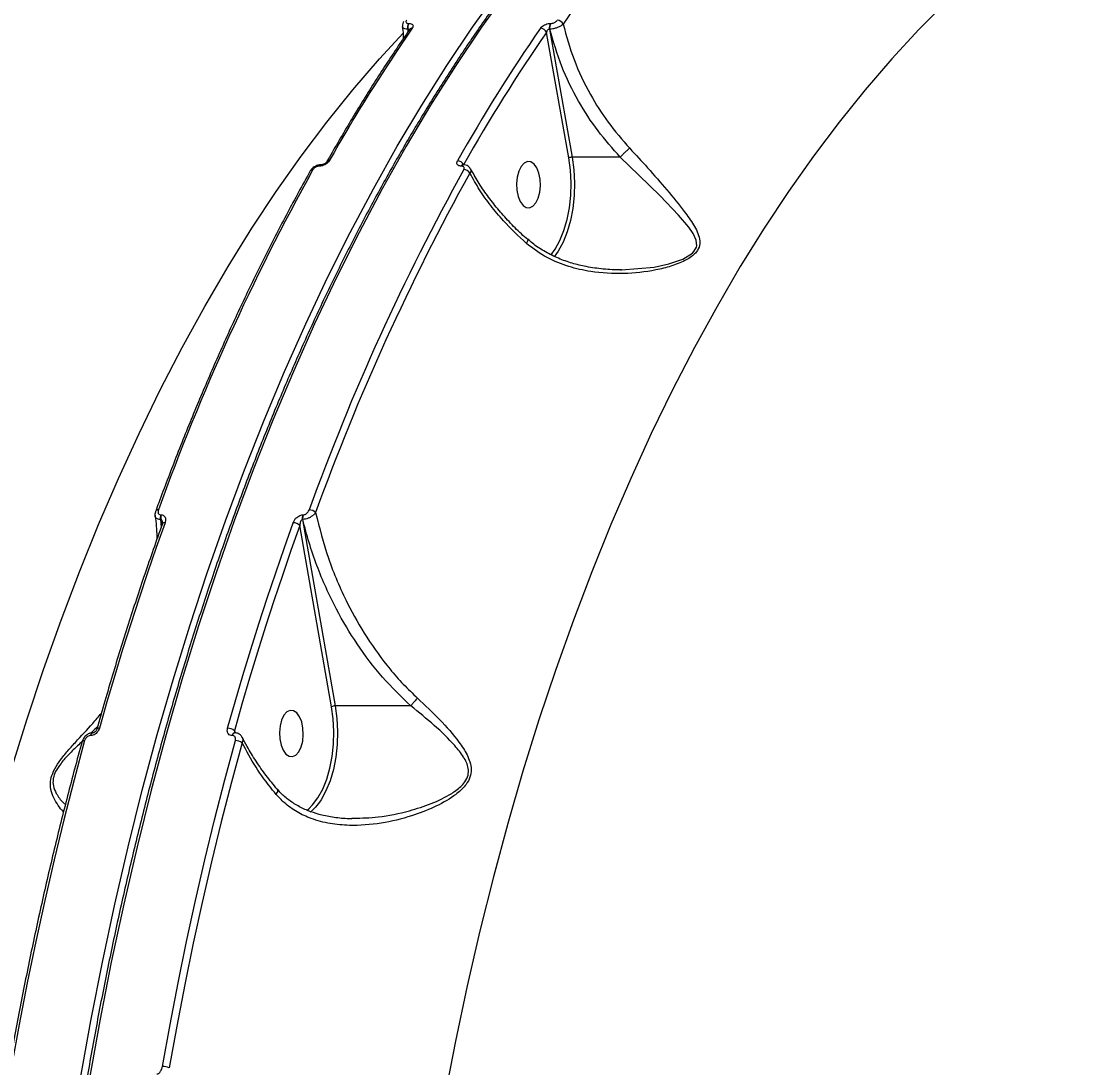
# Model space of a CAD drawing. Header units: millimetres. Extents: x -6028 to 5958, y -6064 to 4137.
# Drawn here: x -1652.5 to -1444.2, y 1499 to 1701.8 of the extents above; entities that cross this region are included whole.
import ezdxf

# ---------------------------------------------------------------- set-up
doc = ezdxf.new("R2010")
doc.units = ezdxf.units.MM
doc.layers.add('DIKOM_ОБЪЕКТ', color=7, linetype='Continuous')
doc.layers.add('DIKOM_РАЗМЕР_ОБЪЕКТА', color=7, linetype='Continuous')
doc.styles.add('style1', font='arial.ttf', dxfattribs={"width": 0.8})
doc.dimstyles.new('1-50', dxfattribs={"dimtxt": 300, "dimasz": 200, "dimexe": 100, "dimexo": 0, "dimgap": 100, "dimtad": 1, "dimtxsty": 'style1', "dimcen": 200, "dimclrd": 7, "dimclre": 7, "dimclrt": 7, "dimadec": 1, "dimazin": 2, "dimtfac": 1, "dimtmove": 0, "dimatfit": 2, "dimfxl": 0, "dimlwd": 25, "dimlwe": 18, "dimarcsym": 0})

# ---------------------------------------------------------------- blocks, each defined once
blk = doc.blocks.new('*D12')
at = {"layer": 'Defpoints', "color": 0, "transparency": 16777216}
for p in [(3056.58, 1987.9), (-4027.97, 676.5), (3056.58, -3714.77)]:
    blk.add_point(p, dxfattribs=at)
at = {"layer": 'DIKOM_РАЗМЕР_ОБЪЕКТА', "color": 7, "lineweight": 18, "transparency": 16777216}
for p, q in [((3056.58, 1987.9), (3056.58, -3814.77)), ((-4027.97, 676.5), (-4027.97, -3814.77))]:
    blk.add_line(p, q, dxfattribs=at)
at = {"layer": 'DIKOM_РАЗМЕР_ОБЪЕКТА', "color": 7, "lineweight": 25, "transparency": 16777216}
blk.add_line((-3827.97, -3714.77), (2856.58, -3714.77), dxfattribs=at)
at = {"layer": 'DIKOM_РАЗМЕР_ОБЪЕКТА', "color": 7, "transparency": 16777216}
for points in [[(-3827.97, -3681.44), (-3827.97, -3748.11), (-4027.97, -3714.77)], [(2856.58, -3681.44), (2856.58, -3748.11), (3056.58, -3714.77)]]:
    blk.add_solid(points, dxfattribs=at)
at = {"layer": 'DIKOM_РАЗМЕР_ОБЪЕКТА', "color": 7, "transparency": 16777216, "insert": (20, -3461.6), "char_height": 300, "attachment_point": 5, "style": 'style1'}
blk.add_mtext('7100', dxfattribs=at)

msp = doc.modelspace()

# ---------------------------------------------------------------- linework, layer by layer
at = {"layer": 'DIKOM_ОБЪЕКТ', "color": 7, "linetype": 'Continuous', "lineweight": 15}
for p, q in [((-1577.538, 1700.342), (-1577.606, 1700.342)), ((-1577.606, 1700.342), (-1577.587, 1699.787)), ((-1577.47, 1699.959), (-1577.538, 1700.342)), ((-1577.426, 1701.472), (-1577.357, 1701.472)), ((-1546.373, 1675.378), (-1550.701, 1699.73)), ((-1550.109, 1700.342), (-1545.701, 1675.541)), ((-1550.04, 1700.342), (-1550.109, 1700.342)), ((-1549.928, 1701.472), (-1549.86, 1701.472)), ((-1536.368, 1675.541), (-1545.701, 1675.541)), ((-1594.676, 1673.799), (-1594.723, 1673.799)), ((-1594.329, 1674.061), (-1594.376, 1674.061)), ((-1567.2, 1673.799), (-1567.247, 1673.799)), ((-1566.852, 1674.061), (-1566.899, 1674.061)), ((-1548.714, 1656.883), (-1549.219, 1656.216)), ((-1625.484, 1606.177), (-1625.395, 1606.177)), ((-1597.966, 1606.177), (-1597.877, 1606.177)), ((-1625.462, 1605.278), (-1625.551, 1605.278)), ((-1625.551, 1605.278), (-1625.433, 1603.707)), ((-1625.268, 1604.172), (-1625.462, 1605.278)), ((-1592.363, 1568.962), (-1598.524, 1604.082)), ((-1598.033, 1605.278), (-1591.691, 1569.123)), ((-1597.944, 1605.278), (-1598.033, 1605.278)), ((-1576.982, 1569.123), (-1591.691, 1569.123)), ((-1611.221, 1564.314), (-1611.026, 1563.868)), ((-1639.07, 1563.376), (-1639.098, 1563.376)), ((-1638.617, 1563.901), (-1638.645, 1563.901)), ((-1611.613, 1563.376), (-1611.641, 1563.376)), ((-1611.16, 1563.901), (-1611.188, 1563.901)), ((-1597.155, 1548.871), (-1596.759, 1549.195)), ((-1588.434, 1547.34), (-1588.092, 1547.356))]:
    msp.add_line(p, q, dxfattribs=at)
at = {"layer": 'DIKOM_ОБЪЕКТ', "color": 7, "linetype": 'Continuous', "lineweight": 15, "flags": 128}
for points in [[(-1641.11, 1496.54), (-1639.04, 1508.047), (-1636.798, 1519.432), (-1634.387, 1530.686), (-1631.809, 1541.8), (-1629.065, 1552.764), (-1626.159, 1563.568), (-1623.093, 1574.204), (-1619.869, 1584.663), (-1616.49, 1594.936), (-1612.959, 1605.015), (-1609.279, 1614.89), (-1605.453, 1624.553), (-1601.484, 1633.997), (-1597.376, 1643.214), (-1593.131, 1652.195), (-1588.754, 1660.933), (-1584.249, 1669.42), (-1579.618, 1677.651), (-1574.866, 1685.617), (-1569.998, 1693.311), (-1565.016, 1700.729), (-1559.926, 1707.862)], [(-1558.211, 1707.862), (-1563.302, 1700.729), (-1568.283, 1693.311), (-1573.152, 1685.617), (-1577.904, 1677.651), (-1582.534, 1669.42), (-1587.04, 1660.933), (-1591.417, 1652.195), (-1595.661, 1643.214), (-1599.77, 1633.997), (-1603.739, 1624.553), (-1607.565, 1614.89), (-1611.245, 1605.015), (-1614.776, 1594.936), (-1618.155, 1584.663), (-1621.379, 1574.204), (-1624.445, 1563.568), (-1627.351, 1552.764), (-1630.094, 1541.8), (-1632.672, 1530.686), (-1635.083, 1519.432), (-1637.325, 1508.047), (-1639.396, 1496.54)], [(-1473.158, 1705.622), (-1478.487, 1700.263), (-1483.729, 1694.592), (-1488.88, 1688.613), (-1493.934, 1682.332), (-1498.888, 1675.755), (-1503.735, 1668.887), (-1508.473, 1661.735), (-1513.096, 1654.306), (-1517.6, 1646.607), (-1521.981, 1638.645), (-1526.235, 1630.427), (-1530.358, 1621.96), (-1534.346, 1613.254), (-1538.196, 1604.316), (-1541.903, 1595.153), (-1545.465, 1585.776), (-1548.878, 1576.192), (-1552.138, 1566.41), (-1555.244, 1556.44), (-1558.191, 1546.291), (-1560.977, 1535.971), (-1563.601, 1525.492), (-1566.058, 1514.862), (-1568.347, 1504.091), (-1570.466, 1493.19)], [(-1654.589, 1556.44), (-1651.484, 1566.41), (-1648.223, 1576.192), (-1644.811, 1585.776), (-1641.249, 1595.153), (-1637.542, 1604.316), (-1633.692, 1613.254), (-1629.704, 1621.96), (-1625.581, 1630.427), (-1621.327, 1638.645), (-1616.946, 1646.607), (-1612.442, 1654.306), (-1607.819, 1661.735), (-1603.081, 1668.887), (-1598.233, 1675.755), (-1593.28, 1682.332), (-1588.226, 1688.613), (-1583.075, 1694.592), (-1578.512, 1699.552)], [(-1552.161, 1672.438), (-1552.569, 1673.445), (-1553.106, 1674.188), (-1553.729, 1674.607), (-1554.388, 1674.668), (-1555.029, 1674.366), (-1555.601, 1673.726), (-1556.056, 1672.799), (-1556.358, 1671.66), (-1556.483, 1670.402), (-1556.42, 1669.127), (-1556.175, 1667.938), (-1555.767, 1666.932), (-1555.23, 1666.189), (-1554.607, 1665.77), (-1553.948, 1665.709), (-1553.306, 1666.011), (-1552.735, 1666.651), (-1552.28, 1667.578), (-1551.978, 1668.717), (-1551.853, 1669.974), (-1551.916, 1671.249), (-1552.161, 1672.438)], [(-1549.851, 1656.559), (-1549.008, 1657.714), (-1548.088, 1659.387), (-1547.311, 1661.313), (-1546.695, 1663.446), (-1546.253, 1665.737), (-1545.996, 1668.132), (-1545.93, 1670.576), (-1546.056, 1673.01), (-1546.373, 1675.378)], [(-1545.701, 1675.541), (-1545.374, 1673.099), (-1545.244, 1670.588), (-1545.312, 1668.069), (-1545.577, 1665.599), (-1546.032, 1663.236), (-1546.668, 1661.036), (-1547.47, 1659.05), (-1548.418, 1657.324), (-1548.714, 1656.883)], [(-1536.127, 1653.692), (-1529.782, 1654.219), (-1526.957, 1654.822), (-1524.223, 1655.767), (-1522.386, 1656.913), (-1522.095, 1657.217), (-1521.617, 1658.074), (-1521.556, 1658.338), (-1521.648, 1659.471), (-1522.224, 1660.735), (-1523.08, 1661.98), (-1525.064, 1664.299), (-1528.665, 1668.021), (-1532.753, 1672.059), (-1536.365, 1675.541), (-1536.366, 1675.542), (-1536.366, 1675.542)], [(-1624.661, 1604.656), (-1626.376, 1599.827), (-1628.057, 1594.953), (-1629.702, 1590.033), (-1631.311, 1585.069), (-1632.885, 1580.062), (-1634.423, 1575.013), (-1635.924, 1569.923), (-1637.389, 1564.792)], [(-1612.531, 1564.792), (-1611.066, 1569.923), (-1609.565, 1575.013), (-1608.027, 1580.062), (-1606.454, 1585.069), (-1604.844, 1590.033), (-1603.199, 1594.953), (-1601.518, 1599.827), (-1599.803, 1604.656)], [(-1598.524, 1604.082), (-1600.235, 1599.265), (-1601.911, 1594.402), (-1603.553, 1589.494), (-1605.159, 1584.542), (-1606.729, 1579.547), (-1608.263, 1574.51), (-1609.761, 1569.432), (-1611.221, 1564.314)], [(-1596.759, 1549.195), (-1596.037, 1549.915), (-1594.997, 1551.297), (-1594.078, 1552.971), (-1593.301, 1554.897), (-1592.685, 1557.03), (-1592.243, 1559.321), (-1591.986, 1561.717), (-1591.92, 1564.16), (-1592.047, 1566.594), (-1592.363, 1568.962)], [(-1591.691, 1569.123), (-1591.365, 1566.681), (-1591.234, 1564.171), (-1591.302, 1561.651), (-1591.567, 1559.181), (-1592.023, 1556.818), (-1592.659, 1554.618), (-1593.46, 1552.632), (-1594.408, 1550.906), (-1594.704, 1550.465)], [(-1598.151, 1566.021), (-1598.559, 1567.027), (-1599.096, 1567.77), (-1599.72, 1568.189), (-1600.379, 1568.25), (-1601.02, 1567.948), (-1601.591, 1567.308), (-1602.046, 1566.381), (-1602.348, 1565.242), (-1602.473, 1563.985), (-1602.411, 1562.71), (-1602.165, 1561.521), (-1601.758, 1560.514), (-1601.22, 1559.771), (-1600.597, 1559.352), (-1599.938, 1559.291), (-1599.297, 1559.593), (-1598.726, 1560.233), (-1598.27, 1561.16), (-1597.968, 1562.299), (-1597.843, 1563.556), (-1597.906, 1564.831), (-1598.151, 1566.021)], [(-1640.248, 1562.404), (-1642.308, 1554.765), (-1644.287, 1547.046), (-1646.184, 1539.25), (-1647.998, 1531.379), (-1649.728, 1523.438), (-1651.374, 1515.43), (-1652.935, 1507.358), (-1654.41, 1499.225)], [(-1640.759, 1562.197), (-1640.754, 1562.211), (-1640.711, 1562.277), (-1640.635, 1562.331), (-1640.53, 1562.371), (-1640.4, 1562.395), (-1640.248, 1562.404)], [(-1625.164, 1499.225), (-1623.689, 1507.358), (-1622.128, 1515.43), (-1620.482, 1523.438), (-1618.752, 1531.379), (-1616.938, 1539.25), (-1615.041, 1547.046), (-1613.062, 1554.765), (-1611.002, 1562.404)], [(-1609.727, 1561.965), (-1611.782, 1554.344), (-1613.756, 1546.641), (-1615.649, 1538.862), (-1617.459, 1531.009), (-1619.185, 1523.086), (-1620.828, 1515.095), (-1622.385, 1507.041), (-1623.857, 1498.926)], [(-1594.704, 1550.465), (-1595.481, 1549.481), (-1596.456, 1548.544)]]:
    msp.add_lwpolyline(points, dxfattribs=at)
at = {"layer": 'DIKOM_ОБЪЕКТ', "color": 7, "linetype": 'Continuous', "lineweight": 15}
for centre, radius, start, end in [((-1345.659, 1562.877), 244.73, 130.98449, 145.54497), ((-1548.652, 1700.753), 1.33, 25.96113, 87.49539), ((-1293.879, 1505.654), 343.48, 145.43333, 150.49606), ((-1576.027, 1700.669), 1.612, 150.12888, 191.70871), ((-1575.959, 1700.669), 1.613, 150.13449, 191.70311), ((-1576.761, 1699.929), 0.605, 86.50373, 142.23665), ((-1269.036, 1505.663), 343.463, 145.43321, 150.49619), ((-1268.55, 1505.329), 342.638, 145.43316, 150.49625), ((-1551.919, 1699.207), 1.326, 23.23516, 87.68411), ((-1548.529, 1700.669), 1.613, 150.13449, 191.70311), ((-1548.461, 1700.669), 1.613, 150.13488, 191.7086), ((-1592.87, 1674.244), 0.57, 84.74383, 145.7203), ((-1568, 1673.399), 1.413, 28.39263, 88.38318), ((-1545.716, 1674.138), 1.403, 89.37076, 117.91116), ((-1198.317, 1452.598), 454.704, 150.98877, 160.13032), ((-1169.07, 1452.597), 454.704, 150.98878, 160.13031), ((-1596.018, 1672.55), 0.572, 84.85878, 145.67592), ((-1594.328, 1673.637), 0.427, 96.34473, 157.61474), ((-1594.282, 1673.638), 0.426, 95.76719, 157.67934), ((-1566.853, 1673.638), 0.425, 95.62322, 157.68667), ((-1566.802, 1673.635), 0.43, 97.45875, 157.48437), ((-1566.765, 1671.685), 1.436, 31.61677, 88.1871), ((-1168.777, 1452.405), 453.693, 150.98874, 160.13043), ((-1626.027, 1606.621), 0.527, 81.67355, 147.15712), ((-1623.772, 1605.598), 1.808, 161.30031, 190.196), ((-1623.683, 1605.598), 1.808, 161.30031, 190.196), ((-1596.251, 1605.597), 1.811, 161.32404, 190.17226), ((-1596.163, 1605.597), 1.81, 161.31101, 190.1702), ((-1596.723, 1605.391), 1.752, 43.90298, 89.39304), ((-1624.741, 1604.142), 0.52, 81.1295, 147.46769), ((-1599.809, 1602.93), 1.726, 41.89325, 89.80455), ((-1591.707, 1567.705), 1.418, 89.37217, 117.59336), ((-1637.482, 1564.29), 0.511, 79.51696, 144.87478), ((-1612.52, 1562.791), 2.002, 49.54126, 90.30082), ((-1638.504, 1563.321), 0.597, 103.91354, 174.7345), ((-1638.479, 1563.323), 0.593, 103.11654, 174.85948), ((-1611.052, 1563.324), 0.591, 102.56849, 174.95629), ((-1611.017, 1563.32), 0.598, 104.15221, 174.67254), ((-1611.005, 1560.32), 2.084, 52.15485, 89.91182), ((-1625.15, 1496.28), 2.945, 63.96215, 90.2667)]:
    msp.add_arc(centre, radius, start, end, dxfattribs=at)
for points, knots in [([(-1482.649, 1773.124), (-1483.208, 1772.886), (-1485.705, 1771.821), (-1490.102, 1769.62), (-1495.834, 1766.515), (-1501.518, 1763.084), (-1507.152, 1759.358), (-1512.73, 1755.332), (-1518.249, 1751.012), (-1523.705, 1746.399), (-1529.093, 1741.498), (-1534.409, 1736.313), (-1539.649, 1730.846), (-1544.81, 1725.104), (-1549.886, 1719.089), (-1554.875, 1712.807), (-1559.773, 1706.263), (-1564.575, 1699.46), (-1569.279, 1692.406), (-1573.881, 1685.104), (-1578.378, 1677.56), (-1582.765, 1669.781), (-1587.04, 1661.772), (-1591.2, 1653.538), (-1595.242, 1645.087), (-1599.162, 1636.425), (-1602.957, 1627.558), (-1606.626, 1618.493), (-1610.165, 1609.236), (-1613.571, 1599.795), (-1616.842, 1590.177), (-1619.976, 1580.389), (-1622.97, 1570.438), (-1625.822, 1560.331), (-1628.529, 1550.078), (-1631.091, 1539.684), (-1633.505, 1529.158), (-1635.769, 1518.508), (-1637.881, 1507.742), (-1639.84, 1496.867), (-1641.645, 1485.893), (-1643.294, 1474.827), (-1644.785, 1463.678), (-1646.119, 1452.453), (-1647.293, 1441.162), (-1648.307, 1429.813), (-1649.16, 1418.414), (-1649.852, 1406.974), (-1650.382, 1395.502), (-1650.748, 1384.006), (-1650.937, 1373.759), (-1650.963, 1367.346), (-1650.973, 1364.772)], [0, 0, 0, 0, 0.0058769, 0.0262677, 0.0466643, 0.0670669, 0.087475, 0.1078876, 0.1283051, 0.1487261, 0.1691501, 0.1895772, 0.2100063, 0.2304374, 0.2508697, 0.2713029, 0.291737, 0.3121713, 0.3326059, 0.3530407, 0.373475, 0.3939089, 0.4143428, 0.434776, 0.4552087, 0.4756411, 0.4960728, 0.5165039, 0.5369346, 0.5573647, 0.5777942, 0.5982231, 0.6186517, 0.6390797, 0.6595072, 0.6799343, 0.7003609, 0.7207873, 0.7412132, 0.7616389, 0.7820642, 0.8024891, 0.8229139, 0.8433384, 0.8637627, 0.8841868, 0.9046108, 0.9250347, 0.9454584, 0.9658821, 0.9863057, 1, 1, 1, 1]), ([(-1578.341, 1701.843), (-1578.379, 1701.795), (-1578.524, 1701.611), (-1578.647, 1701.269), (-1578.621, 1700.979), (-1578.61, 1700.866)], [0, 0, 0, 0, 0.1750944, 0.6785571, 1, 1, 1, 1]), ([(-1577.84, 1702.082), (-1577.88, 1702.011), (-1577.96, 1701.868), (-1577.936, 1701.679), (-1577.805, 1701.543), (-1577.615, 1701.48), (-1577.474, 1701.474), (-1577.426, 1701.472)], [0, 0, 0, 0, 0.228848, 0.4578983, 0.6785601, 0.8883616, 1, 1, 1, 1]), ([(-1549.86, 1701.472), (-1549.763, 1701.479), (-1549.57, 1701.491), (-1549.256, 1701.59), (-1548.966, 1701.735), (-1548.734, 1701.908), (-1548.637, 1702.028), (-1548.594, 1702.082)], [0, 0, 0, 0, 0.204007, 0.4080134, 0.6135161, 0.8265213, 1, 1, 1, 1]), ([(-1577.239, 1700.299), (-1578.072, 1699.082), (-1580.489, 1695.553), (-1584.411, 1689.517), (-1588.955, 1682.172), (-1591.887, 1677.088), (-1593.341, 1674.565)], [0, 0, 0, 0, 0.14990164, 0.43472248, 0.71954493, 1, 1, 1, 1]), ([(-1578.659, 1700.864), (-1578.586, 1700.347), (-1578.475, 1699.56), (-1578.456, 1698.786), (-1578.449, 1698.52)], [0, 0, 0, 0, 0.6569483, 1, 1, 1, 1]), ([(-1577.606, 1700.342), (-1577.705, 1700.349), (-1577.988, 1700.369), (-1578.355, 1700.485), (-1578.604, 1700.667), (-1578.601, 1700.818), (-1578.6, 1700.871)], [0, 0, 0, 0, 0.1700032, 0.4896834, 0.8232857, 1, 1, 1, 1]), ([(-1577.322, 1700.218), (-1577.33, 1700.234), (-1577.354, 1700.281), (-1577.411, 1700.314), (-1577.477, 1700.338), (-1577.513, 1700.34), (-1577.538, 1700.342)], [0, 0, 0, 0, 0.2064237, 0.612323, 0.7394684, 1, 1, 1, 1]), ([(-1577.357, 1701.472), (-1577.285, 1701.469), (-1577.07, 1701.461), (-1576.78, 1701.364), (-1576.579, 1701.153), (-1576.541, 1700.862), (-1576.663, 1700.642), (-1576.724, 1700.532)], [0, 0, 0, 0, 0.1082829, 0.3204091, 0.5430586, 0.7715838, 1, 1, 1, 1]), ([(-1577.238, 1700.298), (-1577.233, 1700.304), (-1577.229, 1700.311), (-1577.239, 1700.299), (-1577.239, 1700.299)], [0, 0, 0, 0, 0.9759497, 1, 1, 1, 1]), ([(-1551.866, 1700.532), (-1551.799, 1700.616), (-1551.65, 1700.803), (-1551.291, 1701.069), (-1550.846, 1701.293), (-1550.367, 1701.443), (-1550.074, 1701.463), (-1549.928, 1701.472)], [0, 0, 0, 0, 0.1741883, 0.3895729, 0.5957966, 0.797869, 1, 1, 1, 1]), ([(-1550.109, 1700.342), (-1550.149, 1700.338), (-1550.197, 1700.333), (-1550.297, 1700.293), (-1550.411, 1700.221), (-1550.544, 1700.074), (-1550.645, 1699.904), (-1550.684, 1699.785), (-1550.701, 1699.73)], [0, 0, 0, 0, 0.1444822, 0.1754221, 0.3625216, 0.5709943, 0.8046046, 1, 1, 1, 1]), ([(-1547.456, 1701.336), (-1547.549, 1701.253), (-1547.758, 1701.069), (-1548.24, 1700.799), (-1548.834, 1700.563), (-1549.466, 1700.394), (-1549.849, 1700.359), (-1550.04, 1700.342)], [0, 0, 0, 0, 0.1700497, 0.38083407, 0.58670523, 0.7931307, 1, 1, 1, 1]), ([(-1536.368, 1675.541), (-1537.855, 1677.205), (-1540.863, 1680.573), (-1544.679, 1686.523), (-1547.953, 1693.141), (-1549.338, 1697.919), (-1550.04, 1700.342)], [0, 0, 0, 0, 0.2328884, 0.4712975, 0.7319729, 1, 1, 1, 1]), ([(-1547.456, 1701.336), (-1546.822, 1699.035), (-1545.536, 1694.367), (-1542.468, 1687.968), (-1538.826, 1682.149), (-1535.984, 1678.902), (-1534.547, 1677.26)], [0, 0, 0, 0, 0.26256437, 0.53266448, 0.76364787, 1, 1, 1, 1]), ([(-1534.547, 1677.26), (-1533.379, 1675.995), (-1530.833, 1673.239), (-1527.248, 1669.107), (-1524.265, 1665.481), (-1522.383, 1662.838), (-1521.414, 1661.069), (-1520.942, 1659.722), (-1520.905, 1658.373), (-1521.385, 1657.387), (-1522.317, 1656.369), (-1523.923, 1655.336), (-1526.543, 1654.348), (-1530.498, 1653.367), (-1535.743, 1652.801), (-1541.462, 1653.113), (-1546.444, 1654.25), (-1550.759, 1655.926), (-1553.274, 1657.821), (-1554.582, 1658.806)], [0, 0, 0, 0, 0.07901961, 0.17217981, 0.26805823, 0.32872987, 0.36105864, 0.3939002, 0.42233204, 0.45131927, 0.45994328, 0.49899193, 0.54460512, 0.5914355, 0.68762032, 0.78657999, 0.85467603, 0.92444522, 1, 1, 1, 1]), ([(-1534.547, 1677.26), (-1534.595, 1677.223), (-1534.733, 1677.116), (-1535.041, 1676.859), (-1535.479, 1676.462), (-1535.97, 1675.98), (-1536.234, 1675.688), (-1536.366, 1675.542)], [0, 0, 0, 0, 0.0873051, 0.2536092, 0.5024282, 0.7512232, 1, 1, 1, 1]), ([(-1592.818, 1674.812), (-1592.896, 1674.698), (-1593.054, 1674.471), (-1593.447, 1674.167), (-1593.903, 1673.938), (-1594.333, 1673.816), (-1594.579, 1673.804), (-1594.676, 1673.799)], [0, 0, 0, 0, 0.2150661, 0.4299892, 0.6447458, 0.8592227, 1, 1, 1, 1]), ([(-1567.247, 1673.799), (-1567.339, 1673.804), (-1567.57, 1673.816), (-1567.863, 1673.938), (-1568.06, 1674.167), (-1568.111, 1674.471), (-1568.01, 1674.698), (-1567.96, 1674.812)], [0, 0, 0, 0, 0.1407688, 0.3552984, 0.5700432, 0.7849508, 1, 1, 1, 1]), ([(-1536.366, 1675.542), (-1536.366, 1675.541), (-1536.367, 1675.541), (-1536.368, 1675.541), (-1536.368, 1675.541), (-1536.368, 1675.541)], [0, 0, 0, 0, 0.3827756, 0.8644629, 1, 1, 1, 1]), ([(-1596.49, 1672.873), (-1597.255, 1671.498), (-1599.472, 1667.51), (-1603.056, 1660.733), (-1607.202, 1652.474), (-1611.228, 1643.995), (-1615.132, 1635.307), (-1618.912, 1626.414), (-1622.5, 1617.483), (-1624.99, 1610.937), (-1626.274, 1607.441), (-1626.47, 1606.907)], [0, 0, 0, 0, 0.0688514, 0.1996777, 0.3305051, 0.4613285, 0.592149, 0.7229666, 0.8537798, 0.9777048, 1, 1, 1, 1]), ([(-1594.375, 1674.061), (-1594.375, 1674.061), (-1594.593, 1674.093), (-1595.079, 1673.972), (-1595.77, 1673.666), (-1596.269, 1673.261), (-1596.424, 1672.949), (-1596.467, 1672.863)], [0, 0, 0, 0, 0.0005908, 0.2705794, 0.5683501, 0.8807799, 1, 1, 1, 1]), ([(-1594.723, 1673.799), (-1594.789, 1673.796), (-1594.954, 1673.787), (-1595.243, 1673.706), (-1595.547, 1673.552), (-1595.81, 1673.349), (-1595.914, 1673.196), (-1595.966, 1673.12)], [0, 0, 0, 0, 0.1422514, 0.3570485, 0.5715036, 0.7856807, 1, 1, 1, 1]), ([(-1593.343, 1674.562), (-1593.343, 1674.562), (-1593.345, 1674.559), (-1593.383, 1674.501), (-1593.471, 1674.411), (-1593.619, 1674.296), (-1593.816, 1674.186), (-1594.025, 1674.107), (-1594.212, 1674.065), (-1594.29, 1674.064), (-1594.326, 1674.063)], [0, 0, 0, 0, 0.0187032, 0.1419876, 0.2654023, 0.4098978, 0.5679923, 0.7306832, 0.8740677, 1, 1, 1, 1]), ([(-1566.72, 1673.12), (-1566.687, 1673.196), (-1566.62, 1673.349), (-1566.654, 1673.552), (-1566.785, 1673.706), (-1566.982, 1673.787), (-1567.137, 1673.796), (-1567.2, 1673.799)], [0, 0, 0, 0, 0.2143312, 0.4283898, 0.6428931, 0.8577434, 1, 1, 1, 1]), ([(-1566.896, 1674.062), (-1566.92, 1674.063), (-1566.976, 1674.065), (-1566.976, 1674.066), (-1566.976, 1674.067)], [0, 0, 0, 0, 0.4404241, 1, 1, 1, 1]), ([(-1565.47, 1673.279), (-1565.531, 1673.394), (-1565.671, 1673.657), (-1566.073, 1673.912), (-1566.483, 1674.057), (-1566.757, 1674.044), (-1566.857, 1674.039)], [0, 0, 0, 0, 0.2287357, 0.5240098, 0.8249995, 1, 1, 1, 1]), ([(-1565.439, 1673.266), (-1565.436, 1673.262), (-1565.348, 1673.165), (-1565.351, 1672.876), (-1565.478, 1672.584), (-1565.542, 1672.438)], [0, 0, 0, 0, 0.0191935, 0.5094176, 1, 1, 1, 1]), ([(-1554.328, 1659.564), (-1554.738, 1659.921), (-1556.015, 1661.032), (-1557.973, 1663.025), (-1560.193, 1665.517), (-1562.193, 1668.1), (-1563.962, 1670.699), (-1564.926, 1672.442), (-1565.397, 1673.293)], [0, 0, 0, 0, 0.086316, 0.2685907, 0.452311, 0.6371308, 0.8225997, 1, 1, 1, 1]), ([(-1554.582, 1658.806), (-1556.12, 1660.253), (-1558.624, 1662.61), (-1561.541, 1666.152), (-1563.752, 1669.235), (-1564.938, 1671.357), (-1565.542, 1672.438)], [0, 0, 0, 0, 0.3422182, 0.5572642, 0.774604, 1, 1, 1, 1]), ([(-1554.368, 1659.526), (-1554.346, 1659.492), (-1554.296, 1659.419), (-1554.388, 1659.161), (-1554.505, 1658.935), (-1554.566, 1658.833), (-1554.582, 1658.806)], [0, 0, 0, 0, 0.3250438, 0.7217298, 0.9289535, 1, 1, 1, 1]), ([(-1536.13, 1653.706), (-1536.3, 1653.699), (-1537.628, 1653.646), (-1540.062, 1653.835), (-1543.201, 1654.294), (-1546.08, 1655.029), (-1548.701, 1656.004), (-1551.171, 1657.284), (-1553.042, 1658.486), (-1553.998, 1659.354), (-1554.285, 1659.615)], [0, 0, 0, 0, 0.0258655, 0.2024565, 0.3716281, 0.51097, 0.6584589, 0.8023931, 0.9405368, 1, 1, 1, 1]), ([(-1536.336, 1653.701), (-1536.28, 1653.694), (-1536.21, 1653.684), (-1536.141, 1653.691), (-1536.127, 1653.692)], [0, 0, 0, 0, 0.8075876, 1, 1, 1, 1]), ([(-1626.456, 1606.905), (-1626.485, 1606.831), (-1626.602, 1606.539), (-1626.661, 1606.206), (-1626.593, 1605.975), (-1626.591, 1605.97)], [0, 0, 0, 0, 0.2460689, 0.9813034, 1, 1, 1, 1]), ([(-1626.601, 1605.972), (-1626.576, 1605.797), (-1626.358, 1604.29), (-1626.287, 1602.797), (-1626.225, 1601.478)], [0, 0, 0, 0, 0.1161316, 1, 1, 1, 1]), ([(-1625.551, 1605.278), (-1625.629, 1605.283), (-1625.888, 1605.302), (-1626.24, 1605.426), (-1626.525, 1605.663), (-1626.558, 1605.876), (-1626.574, 1605.977)], [0, 0, 0, 0, 0.1345729, 0.4430645, 0.7387506, 1, 1, 1, 1]), ([(-1625.951, 1607.143), (-1625.988, 1607.004), (-1626.054, 1606.758), (-1625.986, 1606.461), (-1625.836, 1606.269), (-1625.652, 1606.186), (-1625.523, 1606.179), (-1625.484, 1606.177)], [0, 0, 0, 0, 0.30258458, 0.5347118, 0.72550992, 0.91712673, 1, 1, 1, 1]), ([(-1625.395, 1606.177), (-1625.336, 1606.174), (-1625.132, 1606.164), (-1624.843, 1606.028), (-1624.606, 1605.715), (-1624.505, 1605.247), (-1624.606, 1604.865), (-1624.661, 1604.656)], [0, 0, 0, 0, 0.0796383, 0.2757536, 0.4707929, 0.7105024, 1, 1, 1, 1]), ([(-1599.803, 1604.656), (-1599.792, 1604.684), (-1599.714, 1604.891), (-1599.514, 1605.247), (-1599.149, 1605.658), (-1598.758, 1605.948), (-1598.353, 1606.139), (-1598.095, 1606.165), (-1597.966, 1606.177)], [0, 0, 0, 0, 0.0392199, 0.2872204, 0.4951788, 0.6710076, 0.835309, 1, 1, 1, 1]), ([(-1595.461, 1606.606), (-1595.479, 1606.581), (-1595.6, 1606.407), (-1595.895, 1606.105), (-1596.394, 1605.756), (-1596.915, 1605.502), (-1597.447, 1605.327), (-1597.777, 1605.294), (-1597.944, 1605.278)], [0, 0, 0, 0, 0.0391474, 0.2683374, 0.4663899, 0.6436471, 0.8199167, 1, 1, 1, 1]), ([(-1597.877, 1606.177), (-1597.793, 1606.185), (-1597.626, 1606.201), (-1597.365, 1606.324), (-1597.117, 1606.509), (-1596.888, 1606.768), (-1596.762, 1606.992), (-1596.712, 1607.124), (-1596.705, 1607.143)], [0, 0, 0, 0, 0.1672827, 0.3344479, 0.5091273, 0.7130838, 0.9577868, 1, 1, 1, 1]), ([(-1595.461, 1606.606), (-1594.715, 1603.642), (-1593.589, 1599.16), (-1591.304, 1593.318), (-1588.923, 1588.142), (-1585.622, 1582.326), (-1581.865, 1577.158), (-1578.486, 1573.293), (-1576.627, 1571.516), (-1575.698, 1570.627)], [0, 0, 0, 0, 0.22271455, 0.33673296, 0.45074755, 0.63100391, 0.81327699, 0.90664574, 1, 1, 1, 1]), ([(-1625.179, 1604.421), (-1625.773, 1602.76), (-1627.494, 1597.942), (-1630.241, 1589.832), (-1633.369, 1580.038), (-1635.908, 1571.602), (-1637.381, 1566.411), (-1637.899, 1564.584)], [0, 0, 0, 0, 0.1293311, 0.3750694, 0.6208053, 0.8665366, 1, 1, 1, 1]), ([(-1625.136, 1604.713), (-1625.146, 1604.784), (-1625.17, 1604.937), (-1625.242, 1605.11), (-1625.328, 1605.22), (-1625.394, 1605.269), (-1625.442, 1605.275), (-1625.462, 1605.278)], [0, 0, 0, 0, 0.2911186, 0.6339549, 0.7759248, 0.90575, 1, 1, 1, 1]), ([(-1625.129, 1604.707), (-1625.128, 1604.699), (-1625.124, 1604.679), (-1625.131, 1604.55), (-1625.175, 1604.445), (-1625.186, 1604.419)], [0, 0, 0, 0, 0.3190519, 0.8321499, 1, 1, 1, 1]), ([(-1598.033, 1605.278), (-1598.055, 1605.275), (-1598.099, 1605.269), (-1598.188, 1605.212), (-1598.289, 1605.081), (-1598.391, 1604.852), (-1598.477, 1604.534), (-1598.513, 1604.265), (-1598.522, 1604.104), (-1598.524, 1604.082)], [0, 0, 0, 0, 0.0552407, 0.10986, 0.2437146, 0.417592, 0.6518119, 0.9518611, 1, 1, 1, 1]), ([(-1576.979, 1569.124), (-1578.866, 1570.931), (-1582.688, 1574.593), (-1587.47, 1581.001), (-1590.993, 1586.91), (-1593.483, 1592.038), (-1595.256, 1596.353), (-1596.782, 1600.772), (-1597.557, 1603.776), (-1597.944, 1605.278)], [0, 0, 0, 0, 0.1852057, 0.3752217, 0.5580265, 0.667272, 0.7765213, 0.8882597, 1, 1, 1, 1]), ([(-1575.698, 1570.627), (-1574.247, 1569.255), (-1571.305, 1566.476), (-1568.089, 1562.84), (-1566.243, 1560.061), (-1565.481, 1558.265), (-1565.202, 1556.81), (-1565.427, 1555.284), (-1566.356, 1553.618), (-1567.57, 1552.48), (-1569.64, 1550.937), (-1572.539, 1549.371), (-1577.284, 1547.554), (-1582.797, 1546.224), (-1588.152, 1545.807), (-1592.706, 1546.225), (-1596.125, 1547.108), (-1599.111, 1548.499), (-1601.4, 1550.099), (-1602.618, 1551.416), (-1603.129, 1551.969)], [0, 0, 0, 0, 0.0952091, 0.1929559, 0.2447997, 0.2710695, 0.2981704, 0.3242903, 0.3503879, 0.3910761, 0.4019416, 0.4719631, 0.5438088, 0.6393955, 0.737852, 0.7988547, 0.8613636, 0.9113744, 0.9628374, 1, 1, 1, 1]), ([(-1575.698, 1570.627), (-1575.747, 1570.579), (-1575.907, 1570.424), (-1576.223, 1570.089), (-1576.632, 1569.611), (-1576.864, 1569.286), (-1576.979, 1569.124)], [0, 0, 0, 0, 0.1074334, 0.3494524, 0.6746942, 1, 1, 1, 1]), ([(-1588.092, 1547.356), (-1586.5, 1547.384), (-1582.877, 1547.447), (-1577.811, 1548.572), (-1573.007, 1550.081), (-1570.102, 1551.476), (-1568.009, 1552.851), (-1566.814, 1553.836), (-1565.902, 1555.338), (-1565.743, 1556.669), (-1566.049, 1557.884), (-1566.459, 1558.694), (-1567.195, 1559.909), (-1568.974, 1562.097), (-1572.363, 1565.383), (-1575.442, 1567.876), (-1576.982, 1569.123)], [0, 0, 0, 0, 0.1084064, 0.246739, 0.3466591, 0.4462005, 0.4610771, 0.5155054, 0.5491798, 0.582723, 0.6148765, 0.647238, 0.6541116, 0.7260628, 0.8629793, 1, 1, 1, 1]), ([(-1576.982, 1569.123), (-1576.982, 1569.123), (-1576.981, 1569.123), (-1576.98, 1569.124), (-1576.98, 1569.124), (-1576.979, 1569.124)], [0, 0, 0, 0, 0.421182, 0.7772934, 1, 1, 1, 1]), ([(-1644.343, 1548.59), (-1644.455, 1548.698), (-1644.874, 1549.1), (-1645.625, 1550.138), (-1646.42, 1551.563), (-1646.901, 1553.133), (-1646.888, 1554.798), (-1646.321, 1556.536), (-1645.18, 1558.382), (-1643.693, 1560.228), (-1641.462, 1562.732), (-1639.117, 1565.211), (-1637.56, 1567.047), (-1637.01, 1567.696)], [0, 0, 0, 0, 0.03783359, 0.14130672, 0.2445882, 0.33562825, 0.40045509, 0.46622371, 0.53957319, 0.62573603, 0.7142349, 0.89898609, 1, 1, 1, 1]), ([(-1637.747, 1565.118), (-1637.866, 1564.998), (-1638.28, 1564.581), (-1638.749, 1564.138), (-1639.082, 1563.823)], [0, 0, 0, 0, 0.2885138, 1, 1, 1, 1]), ([(-1637.389, 1564.792), (-1637.437, 1564.657), (-1637.54, 1564.368), (-1637.835, 1563.966), (-1638.217, 1563.639), (-1638.646, 1563.419), (-1638.929, 1563.39), (-1639.07, 1563.376)], [0, 0, 0, 0, 0.1890167, 0.4045138, 0.6068569, 0.8033675, 1, 1, 1, 1]), ([(-1637.905, 1564.581), (-1637.911, 1564.555), (-1637.931, 1564.475), (-1638.022, 1564.309), (-1638.162, 1564.14), (-1638.311, 1564.017), (-1638.447, 1563.941), (-1638.55, 1563.906), (-1638.609, 1563.9), (-1638.615, 1563.901), (-1638.616, 1563.901)], [0, 0, 0, 0, 0.09682271, 0.29528927, 0.46842046, 0.61526014, 0.74270619, 0.85734527, 0.98106079, 1, 1, 1, 1]), ([(-1611.641, 1563.376), (-1611.705, 1563.379), (-1611.913, 1563.39), (-1612.231, 1563.526), (-1612.501, 1563.844), (-1612.625, 1564.288), (-1612.562, 1564.624), (-1612.531, 1564.792)], [0, 0, 0, 0, 0.0931726, 0.3039233, 0.5302185, 0.7651817, 1, 1, 1, 1]), ([(-1611.221, 1564.314), (-1611.218, 1564.223), (-1611.212, 1564.06), (-1611.154, 1563.911), (-1611.129, 1563.845)], [0, 0, 0, 0, 0.5532802, 1, 1, 1, 1]), ([(-1640.758, 1562.197), (-1641.247, 1560.412), (-1642.663, 1555.235), (-1644.897, 1546.555), (-1647.41, 1536.117), (-1649.773, 1525.547), (-1651.984, 1514.856), (-1653.675, 1506.015), (-1654.614, 1500.73), (-1654.908, 1499.075)], [0, 0, 0, 0, 0.0879825, 0.2551503, 0.4223169, 0.5894814, 0.7566428, 0.9238008, 1, 1, 1, 1]), ([(-1640.705, 1562.269), (-1641.012, 1561.975), (-1641.851, 1561.173), (-1643.286, 1559.781), (-1644.77, 1558.141), (-1645.869, 1556.552), (-1646.259, 1555.48), (-1646.425, 1554.541), (-1646.362, 1553.405), (-1645.652, 1551.875), (-1644.787, 1550.686), (-1644.139, 1550.141), (-1643.978, 1550.005)], [0, 0, 0, 0, 0.0730586, 0.1995664, 0.3254261, 0.4265735, 0.5006435, 0.5152627, 0.6039349, 0.7331171, 0.9334302, 1, 1, 1, 1]), ([(-1638.647, 1563.885), (-1638.691, 1563.89), (-1638.938, 1563.916), (-1639.413, 1563.765), (-1640.01, 1563.41), (-1640.514, 1562.863), (-1640.664, 1562.409), (-1640.736, 1562.193)], [0, 0, 0, 0, 0.0467181, 0.2640424, 0.5018943, 0.7633392, 1, 1, 1, 1]), ([(-1639.098, 1563.376), (-1639.194, 1563.366), (-1639.386, 1563.347), (-1639.679, 1563.196), (-1639.941, 1562.972), (-1640.145, 1562.696), (-1640.216, 1562.496), (-1640.248, 1562.404)], [0, 0, 0, 0, 0.195234, 0.3901006, 0.5932969, 0.8111559, 1, 1, 1, 1]), ([(-1611.002, 1562.404), (-1610.981, 1562.518), (-1610.94, 1562.748), (-1611.025, 1563.052), (-1611.209, 1563.272), (-1611.427, 1563.366), (-1611.57, 1563.374), (-1611.613, 1563.376)], [0, 0, 0, 0, 0.2336477, 0.4673431, 0.6955323, 0.9087249, 1, 1, 1, 1]), ([(-1609.714, 1563.004), (-1609.73, 1563.05), (-1609.811, 1563.285), (-1610.168, 1563.611), (-1610.667, 1563.879), (-1611.025, 1563.877), (-1611.163, 1563.876)], [0, 0, 0, 0, 0.0805486, 0.4166461, 0.7743606, 1, 1, 1, 1]), ([(-1609.696, 1563.004), (-1609.643, 1562.852), (-1609.536, 1562.542), (-1609.663, 1562.159), (-1609.727, 1561.965)], [0, 0, 0, 0, 0.4929402, 1, 1, 1, 1]), ([(-1602.868, 1552.931), (-1603.609, 1553.826), (-1605.1, 1555.627), (-1607.048, 1558.417), (-1608.594, 1560.89), (-1609.371, 1562.43), (-1609.666, 1563.016)], [0, 0, 0, 0, 0.27353605, 0.55057279, 0.82880216, 1, 1, 1, 1]), ([(-1603.129, 1551.969), (-1603.353, 1552.242), (-1604.762, 1553.958), (-1607.18, 1557.267), (-1608.867, 1560.379), (-1609.727, 1561.965)], [0, 0, 0, 0, 0.0849866, 0.5334688, 1, 1, 1, 1]), ([(-1603.129, 1551.969), (-1603.115, 1551.989), (-1603.002, 1552.15), (-1602.844, 1552.445), (-1602.766, 1552.768), (-1602.85, 1552.877), (-1602.887, 1552.924)], [0, 0, 0, 0, 0.04641224, 0.37501814, 0.72866939, 1, 1, 1, 1]), ([(-1588.425, 1547.241), (-1588.482, 1547.239), (-1589.527, 1547.206), (-1591.486, 1547.415), (-1594.111, 1547.867), (-1596.48, 1548.582), (-1598.604, 1549.523), (-1600.538, 1550.747), (-1601.958, 1551.893), (-1602.635, 1552.714), (-1602.84, 1552.962)], [0, 0, 0, 0, 0.0102621, 0.1881849, 0.3587941, 0.5021425, 0.6529478, 0.799545, 0.939462, 1, 1, 1, 1]), ([(-1626.225, 1497.751), (-1626.156, 1497.76), (-1626.017, 1497.778), (-1625.791, 1497.924), (-1625.535, 1498.206), (-1625.295, 1498.662), (-1625.209, 1499.031), (-1625.164, 1499.225)], [0, 0, 0, 0, 0.1189672, 0.2374302, 0.4123021, 0.6910201, 1, 1, 1, 1])]:
    msp.add_open_spline(points, degree=3, knots=knots, dxfattribs=at)

# ---------------------------------------------------------------- dimensions: what is measured, and where the dimension line sits
at = {"layer": 'DIKOM_РАЗМЕР_ОБЪЕКТА'}
dim = msp.add_linear_dim(base=(3056.575, -3714.774), p1=(-4027.972, 676.501), p2=(3056.575, 1987.897), text='7100', dimstyle='1-50', dxfattribs=at)
dim.commit()
dim.dimension.update_dxf_attribs({"geometry": '*D12', "text_midpoint": (20, -3714.774), "dimtype": 160})

doc.saveas('drawing.dxf')
